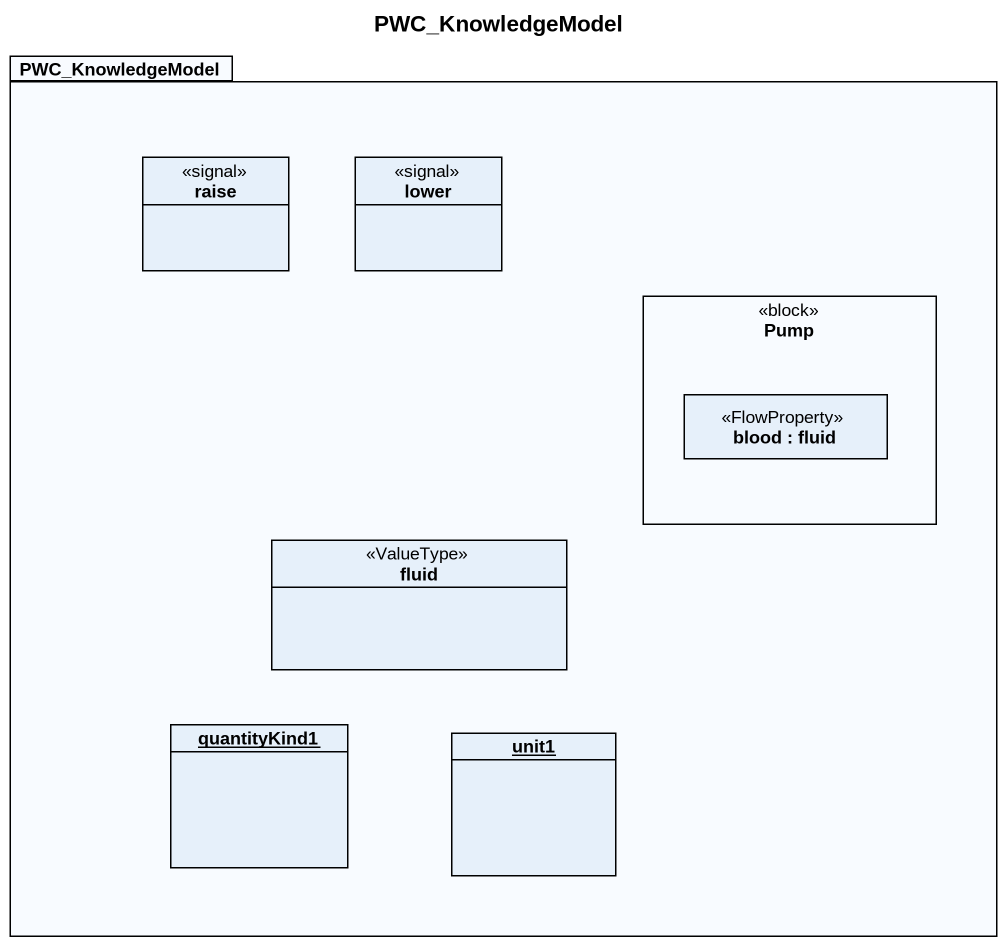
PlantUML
@startuml
title PWC_KnowledgeModel
allowmixing
hide circle
hide empty members
package PWC_KnowledgeModel {
  class raise <<signal>>
  class lower <<signal>>
  rectangle Pump <<block>> {
    rectangle "blood : fluid" as blood <<FlowProperty>>
  }
  class fluid <<ValueType>>
  object quantityKind1
  object unit1
}
@enduml
